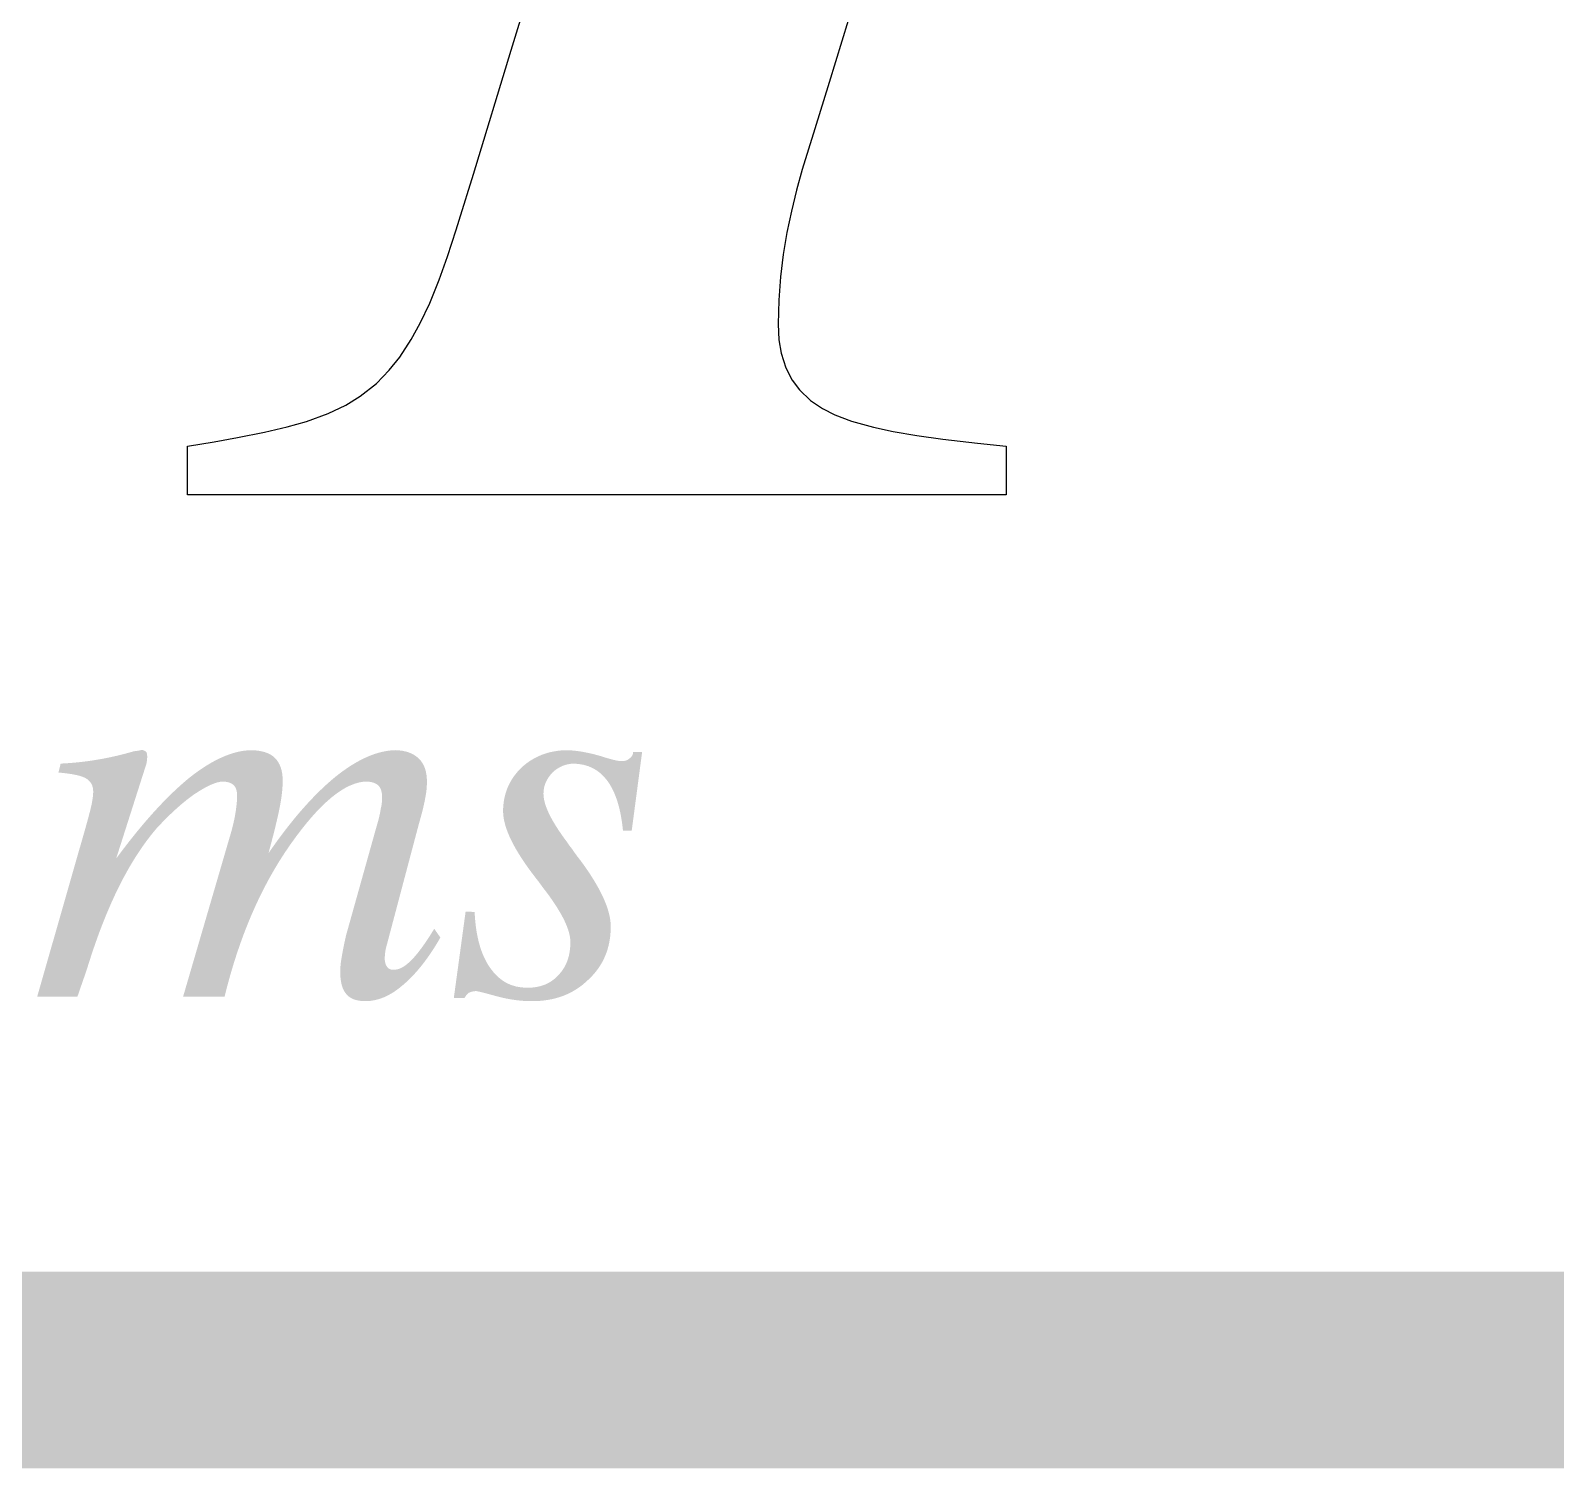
# Model space of a CAD drawing. Header units: millimetres. Extents: x 1167 to 1422, y 250 to 431.
# Drawn here: x 1301.66 to 1308.21, y 249.58 to 255.75 of the extents above; entities that cross this region are included whole.
import ezdxf

# ---------------------------------------------------------------- set-up
doc = ezdxf.new("R2010")
doc.units = ezdxf.units.MM
doc.header["$LTSCALE"] = 10
doc.layers.get('0').update_dxf_attribs({"linetype": 'CONTINUOUS'})

msp = doc.modelspace()

# ---------------------------------------------------------------- hatches: boundary and pattern name
h = msp.add_hatch(color=4)
edge = h.paths.add_edge_path()
edge.add_spline(control_points=[(1302.4941, 251.6032), (1302.5565, 251.8582), (1302.6499, 252.0762), (1302.9029, 252.4359), (1303.0126, 252.526), (1303.1053, 252.5273)], knot_values=[0, 0, 0, 0, 0.501224, 0.501224, 1, 1, 1, 1], degree=3, periodic=0)
edge.add_spline(control_points=[(1303.1053, 252.5273), (1303.1283, 252.526), (1303.1447, 252.52), (1303.1559, 252.5095)], knot_values=[0, 0, 0, 0, 1, 1, 1, 1], degree=3, periodic=0)
edge.add_spline(control_points=[(1303.1559, 252.5095), (1303.1664, 252.497), (1303.171, 252.4806), (1303.171, 252.4464), (1303.1703, 252.43), (1303.1651, 252.4096)], knot_values=[0, 0, 0, 0, 0.634615, 0.634615, 1, 1, 1, 1], degree=3, periodic=0)
edge.add_spline(control_points=[(1303.1651, 252.4096), (1303.1618, 252.3879), (1303.1559, 252.3623), (1303.1473, 252.3347)], knot_values=[0, 0, 0, 0, 1, 1, 1, 1], degree=3, periodic=0)
edge.add_spline(control_points=[(1303.1473, 252.3347), (1303.1035, 252.1783), (1303.0597, 252.0219), (1303.0159, 251.8654)], knot_values=[0, 0, 0, 0, 1, 1, 1, 1], degree=3, periodic=0)
edge.add_spline(control_points=[(1303.0159, 251.8654), (1303.0087, 251.8339), (1303.0028, 251.805), (1302.9982, 251.7774)], knot_values=[0, 0, 0, 0, 1, 1, 1, 1], degree=3, periodic=0)
edge.add_spline(control_points=[(1302.9982, 251.7774), (1302.9929, 251.7485), (1302.9909, 251.7268), (1302.9909, 251.6656), (1303.0001, 251.6334), (1303.0172, 251.6137)], knot_values=[0, 0, 0, 0, 0.268817, 0.268817, 1, 1, 1, 1], degree=3, periodic=0)
edge.add_spline(control_points=[(1303.0172, 251.6137), (1303.0343, 251.5933), (1303.0619, 251.5835), (1303.1519, 251.5835), (1303.2065, 251.6052), (1303.2617, 251.6538)], knot_values=[0, 0, 0, 0, 0.416058, 0.416058, 1, 1, 1, 1], degree=3, periodic=0)
edge.add_spline(control_points=[(1303.2617, 251.6538), (1303.3169, 251.7005), (1303.3708, 251.7682), (1303.4214, 251.8569)], knot_values=[0, 0, 0, 0, 1, 1, 1, 1], degree=3, periodic=0)
edge.add_spline(control_points=[(1303.4214, 251.8569), (1303.4126, 251.8694), (1303.4039, 251.8819), (1303.3951, 251.8944)], knot_values=[0, 0, 0, 0, 1, 1, 1, 1], degree=3, periodic=0)
edge.add_spline(control_points=[(1303.3951, 251.8944), (1303.3544, 251.828), (1303.3209, 251.7826), (1303.2939, 251.757)], knot_values=[0, 0, 0, 0, 1, 1, 1, 1], degree=3, periodic=0)
edge.add_spline(control_points=[(1303.2939, 251.757), (1303.2676, 251.7307), (1303.2433, 251.7176), (1303.221, 251.7189)], knot_values=[0, 0, 0, 0, 1, 1, 1, 1], degree=3, periodic=0)
edge.add_spline(control_points=[(1303.221, 251.7189), (1303.2085, 251.7176), (1303.1999, 251.7208), (1303.1927, 251.7307)], knot_values=[0, 0, 0, 0, 1, 1, 1, 1], degree=3, periodic=0)
edge.add_spline(control_points=[(1303.1927, 251.7307), (1303.1855, 251.7392), (1303.1822, 251.7524), (1303.1822, 251.7741), (1303.1835, 251.78), (1303.1835, 251.7885)], knot_values=[0, 0, 0, 0, 0.757576, 0.757576, 1, 1, 1, 1], degree=3, periodic=0)
edge.add_spline(control_points=[(1303.1835, 251.7885), (1303.1848, 251.7958), (1303.1855, 251.8043), (1303.1881, 251.8135)], knot_values=[0, 0, 0, 0, 1, 1, 1, 1], degree=3, periodic=0)
edge.add_spline(control_points=[(1303.1881, 251.8135), (1303.2354, 251.9921), (1303.2827, 252.1706), (1303.3301, 252.3492)], knot_values=[0, 0, 0, 0, 1, 1, 1, 1], degree=3, periodic=0)
edge.add_spline(control_points=[(1303.3301, 252.3492), (1303.3432, 252.3939), (1303.3517, 252.43), (1303.3563, 252.4563)], knot_values=[0, 0, 0, 0, 1, 1, 1, 1], degree=3, periodic=0)
edge.add_spline(control_points=[(1303.3563, 252.4563), (1303.3616, 252.4813), (1303.3636, 252.5056), (1303.3636, 252.568), (1303.3531, 252.6022), (1303.3051, 252.6489), (1303.2722, 252.6607), (1303.2288, 252.662)], knot_values=[0, 0, 0, 0, 0.21249, 0.21249, 0.611713, 0.611713, 1, 1, 1, 1], degree=3, periodic=0)
edge.add_spline(control_points=[(1303.2288, 252.662), (1303.1506, 252.6607), (1303.0639, 252.6226), (1302.9705, 252.5476)], knot_values=[0, 0, 0, 0, 1, 1, 1, 1], degree=3, periodic=0)
edge.add_spline(control_points=[(1302.9705, 252.5476), (1302.8766, 252.4707), (1302.78, 252.361), (1302.6827, 252.219)], knot_values=[0, 0, 0, 0, 1, 1, 1, 1], degree=3, periodic=0)
edge.add_spline(control_points=[(1302.6827, 252.219), (1302.707, 252.3084), (1302.7232, 252.3755), (1302.7405, 252.4661), (1302.7438, 252.5023), (1302.7438, 252.5733), (1302.7333, 252.6055), (1302.6886, 252.6502), (1302.6551, 252.6607), (1302.6091, 252.662)], knot_values=[0, 0, 0, 0, 0.207117, 0.207117, 0.408516, 0.408516, 0.712956, 0.712956, 1, 1, 1, 1], degree=3, periodic=0)
edge.add_spline(control_points=[(1302.6091, 252.662), (1302.5302, 252.6607), (1302.4408, 252.6213), (1302.3422, 252.543)], knot_values=[0, 0, 0, 0, 1, 1, 1, 1], degree=3, periodic=0)
edge.add_spline(control_points=[(1302.3422, 252.543), (1302.245, 252.4635), (1302.1398, 252.3478), (1302.0281, 252.196)], knot_values=[0, 0, 0, 0, 1, 1, 1, 1], degree=3, periodic=0)
edge.add_spline(control_points=[(1302.0281, 252.196), (1302.0706, 252.3292), (1302.1131, 252.4624), (1302.1556, 252.5956)], knot_values=[0, 0, 0, 0, 1, 1, 1, 1], degree=3, periodic=0)
edge.add_spline(control_points=[(1302.1556, 252.5956), (1302.1582, 252.6022), (1302.1595, 252.6094), (1302.1602, 252.616)], knot_values=[0, 0, 0, 0, 1, 1, 1, 1], degree=3, periodic=0)
edge.add_spline(control_points=[(1302.1602, 252.616), (1302.1615, 252.6232), (1302.1615, 252.6298), (1302.1615, 252.6443), (1302.1602, 252.6515), (1302.1523, 252.6594), (1302.1457, 252.662), (1302.1378, 252.6633)], knot_values=[0, 0, 0, 0, 0.287671, 0.287671, 0.703196, 0.703196, 1, 1, 1, 1], degree=3, periodic=0)
edge.add_spline(control_points=[(1302.1378, 252.6633), (1302.1352, 252.662), (1302.124, 252.6594), (1302.105, 252.6574)], knot_values=[0, 0, 0, 0, 1, 1, 1, 1], degree=3, periodic=0)
edge.add_spline(control_points=[(1302.105, 252.6574), (1302.0024, 252.6272), (1301.8979, 252.6094), (1301.7895, 252.6042)], knot_values=[0, 0, 0, 0, 1, 1, 1, 1], degree=3, periodic=0)
edge.add_spline(control_points=[(1301.7895, 252.6042), (1301.7864, 252.5915), (1301.7834, 252.5788), (1301.7803, 252.566)], knot_values=[0, 0, 0, 0, 1, 1, 1, 1], degree=3, periodic=0)
edge.add_spline(control_points=[(1301.7803, 252.566), (1301.8368, 252.5608), (1301.8749, 252.5536), (1301.9183, 252.5299), (1301.9295, 252.5102), (1301.9295, 252.4694), (1301.9269, 252.4504), (1301.9223, 252.4274)], knot_values=[0, 0, 0, 0, 0.38, 0.38, 0.76, 0.76, 1, 1, 1, 1], degree=3, periodic=0)
edge.add_spline(control_points=[(1301.9223, 252.4274), (1301.917, 252.4031), (1301.9069, 252.3648), (1301.8243, 252.0764), (1301.7566, 251.8398), (1301.6889, 251.6032)], knot_values=[0, 0, 0, 0, 0.17966, 0.17966, 1, 1, 1, 1], degree=3, periodic=0)
edge.add_spline(control_points=[(1301.6889, 251.6032), (1301.7466, 251.6032), (1301.8042, 251.6032), (1301.8618, 251.6032)], knot_values=[0, 0, 0, 0, 1, 1, 1, 1], degree=3, periodic=0)
edge.add_spline(control_points=[(1301.8618, 251.6032), (1301.8708, 251.6293), (1301.8798, 251.6553), (1301.8887, 251.6814)], knot_values=[0, 0, 0, 0, 1, 1, 1, 1], degree=3, periodic=0)
edge.add_spline(control_points=[(1301.8887, 251.6814), (1301.8933, 251.6932), (1301.9006, 251.7136), (1301.9091, 251.7425)], knot_values=[0, 0, 0, 0, 1, 1, 1, 1], degree=3, periodic=0)
edge.add_spline(control_points=[(1301.9091, 251.7425), (1301.9886, 251.9956), (1302.0846, 252.1888), (1302.2003, 252.3242)], knot_values=[0, 0, 0, 0, 1, 1, 1, 1], degree=3, periodic=0)
edge.add_spline(control_points=[(1302.2003, 252.3242), (1302.2555, 252.384), (1302.3087, 252.4333), (1302.3613, 252.4707)], knot_values=[0, 0, 0, 0, 1, 1, 1, 1], degree=3, periodic=0)
edge.add_spline(control_points=[(1302.3613, 252.4707), (1302.4145, 252.5069), (1302.4566, 252.526), (1302.4868, 252.5273)], knot_values=[0, 0, 0, 0, 1, 1, 1, 1], degree=3, periodic=0)
edge.add_spline(control_points=[(1302.4868, 252.5273), (1302.5085, 252.526), (1302.5236, 252.5214), (1302.5335, 252.5115)], knot_values=[0, 0, 0, 0, 1, 1, 1, 1], degree=3, periodic=0)
edge.add_spline(control_points=[(1302.5335, 252.5115), (1302.5433, 252.5023), (1302.5479, 252.4865), (1302.5479, 252.4445), (1302.5451, 252.4189), (1302.5361, 252.3623), (1302.5276, 252.3262), (1302.5144, 252.2828)], knot_values=[0, 0, 0, 0, 0.301277, 0.301277, 0.642723, 0.642723, 1, 1, 1, 1], degree=3, periodic=0)
edge.add_spline(control_points=[(1302.5144, 252.2828), (1302.4483, 252.0563), (1302.3821, 251.8297), (1302.3159, 251.6032)], knot_values=[0, 0, 0, 0, 1, 1, 1, 1], degree=3, periodic=0)
edge.add_spline(control_points=[(1302.3159, 251.6032), (1302.3753, 251.6032), (1302.4347, 251.6032), (1302.4941, 251.6032)], knot_values=[0, 0, 0, 0, 1, 1, 1, 1], degree=3, periodic=0)
h = msp.add_hatch(color=4)
edge = h.paths.add_edge_path()
edge.add_spline(control_points=[(1303.9682, 252.2637), (1303.8992, 252.3551), (1303.8644, 252.4247), (1303.8644, 252.5095), (1303.8775, 252.5391), (1303.9032, 252.566)], knot_values=[0, 0, 0, 0, 0.596899, 0.596899, 1, 1, 1, 1], degree=3, periodic=0)
edge.add_spline(control_points=[(1303.9032, 252.566), (1303.9281, 252.5897), (1303.9584, 252.6029), (1303.9932, 252.6042)], knot_values=[0, 0, 0, 0, 1, 1, 1, 1], degree=3, periodic=0)
edge.add_spline(control_points=[(1303.9932, 252.6042), (1304.0543, 252.6029), (1304.103, 252.5792), (1304.1378, 252.5319)], knot_values=[0, 0, 0, 0, 1, 1, 1, 1], degree=3, periodic=0)
edge.add_spline(control_points=[(1304.1378, 252.5319), (1304.1739, 252.4839), (1304.1969, 252.4116), (1304.2061, 252.3156)], knot_values=[0, 0, 0, 0, 1, 1, 1, 1], degree=3, periodic=0)
edge.add_spline(control_points=[(1304.2061, 252.3156), (1304.2186, 252.3156), (1304.2311, 252.3156), (1304.2436, 252.3156)], knot_values=[0, 0, 0, 0, 1, 1, 1, 1], degree=3, periodic=0)
edge.add_spline(control_points=[(1304.2436, 252.3156), (1304.2585, 252.4282), (1304.2734, 252.5409), (1304.2883, 252.6535)], knot_values=[0, 0, 0, 0, 1, 1, 1, 1], degree=3, periodic=0)
edge.add_spline(control_points=[(1304.2883, 252.6535), (1304.2754, 252.6535), (1304.2624, 252.6535), (1304.2495, 252.6535)], knot_values=[0, 0, 0, 0, 1, 1, 1, 1], degree=3, periodic=0)
edge.add_spline(control_points=[(1304.2495, 252.6535), (1304.2495, 252.6416), (1304.2436, 252.6331), (1304.2337, 252.6259)], knot_values=[0, 0, 0, 0, 1, 1, 1, 1], degree=3, periodic=0)
edge.add_spline(control_points=[(1304.2337, 252.6259), (1304.2245, 252.6173), (1304.2121, 252.614), (1304.1989, 252.6153)], knot_values=[0, 0, 0, 0, 1, 1, 1, 1], degree=3, periodic=0)
edge.add_spline(control_points=[(1304.1989, 252.6153), (1304.1884, 252.614), (1304.1569, 252.6213), (1304.1062, 252.6377)], knot_values=[0, 0, 0, 0, 1, 1, 1, 1], degree=3, periodic=0)
edge.add_spline(control_points=[(1304.1062, 252.6377), (1304.0556, 252.6521), (1304.009, 252.6607), (1303.9656, 252.662)], knot_values=[0, 0, 0, 0, 1, 1, 1, 1], degree=3, periodic=0)
edge.add_spline(control_points=[(1303.9656, 252.662), (1303.8874, 252.6607), (1303.8223, 252.6357), (1303.7691, 252.5864)], knot_values=[0, 0, 0, 0, 1, 1, 1, 1], degree=3, periodic=0)
edge.add_spline(control_points=[(1303.7691, 252.5864), (1303.7178, 252.5358), (1303.6909, 252.474), (1303.6909, 252.3275), (1303.7395, 252.2302), (1303.8335, 252.1099)], knot_values=[0, 0, 0, 0, 0.506726, 0.506726, 1, 1, 1, 1], degree=3, periodic=0)
edge.add_spline(control_points=[(1303.8335, 252.1099), (1303.8453, 252.0955), (1303.8526, 252.0843), (1303.8572, 252.0784)], knot_values=[0, 0, 0, 0, 1, 1, 1, 1], degree=3, periodic=0)
edge.add_spline(control_points=[(1303.8572, 252.0784), (1303.8618, 252.0712), (1303.869, 252.0626), (1303.8762, 252.0534)], knot_values=[0, 0, 0, 0, 1, 1, 1, 1], degree=3, periodic=0)
edge.add_spline(control_points=[(1303.8762, 252.0534), (1303.9465, 251.9594), (1303.9801, 251.8884), (1303.9801, 251.7774), (1303.963, 251.7307), (1303.9281, 251.6946)], knot_values=[0, 0, 0, 0, 0.455621, 0.455621, 1, 1, 1, 1], degree=3, periodic=0)
edge.add_spline(control_points=[(1303.9281, 251.6946), (1303.8946, 251.6584), (1303.8499, 251.6407), (1303.796, 251.6413)], knot_values=[0, 0, 0, 0, 1, 1, 1, 1], degree=3, periodic=0)
edge.add_spline(control_points=[(1303.796, 251.6413), (1303.7283, 251.6407), (1303.6758, 251.6683), (1303.6357, 251.7261)], knot_values=[0, 0, 0, 0, 1, 1, 1, 1], degree=3, periodic=0)
edge.add_spline(control_points=[(1303.6357, 251.7261), (1303.5962, 251.7813), (1303.5732, 251.8615), (1303.5686, 251.9667)], knot_values=[0, 0, 0, 0, 1, 1, 1, 1], degree=3, periodic=0)
edge.add_spline(control_points=[(1303.5686, 251.9667), (1303.5557, 251.9673), (1303.5428, 251.968), (1303.5299, 251.9686)], knot_values=[0, 0, 0, 0, 1, 1, 1, 1], degree=3, periodic=0)
edge.add_spline(control_points=[(1303.5299, 251.9686), (1303.513, 251.8448), (1303.4961, 251.7211), (1303.4792, 251.5973)], knot_values=[0, 0, 0, 0, 1, 1, 1, 1], degree=3, periodic=0)
edge.add_spline(control_points=[(1303.4792, 251.5973), (1303.4946, 251.5973), (1303.5099, 251.5973), (1303.5253, 251.5973)], knot_values=[0, 0, 0, 0, 1, 1, 1, 1], degree=3, periodic=0)
edge.add_spline(control_points=[(1303.5253, 251.5973), (1303.5299, 251.6065), (1303.5358, 251.6137), (1303.543, 251.619)], knot_values=[0, 0, 0, 0, 1, 1, 1, 1], degree=3, periodic=0)
edge.add_spline(control_points=[(1303.543, 251.619), (1303.5515, 251.6236), (1303.5614, 251.6262), (1303.5745, 251.6269)], knot_values=[0, 0, 0, 0, 1, 1, 1, 1], degree=3, periodic=0)
edge.add_spline(control_points=[(1303.5745, 251.6269), (1303.5818, 251.6262), (1303.612, 251.619), (1303.6633, 251.6045)], knot_values=[0, 0, 0, 0, 1, 1, 1, 1], degree=3, periodic=0)
edge.add_spline(control_points=[(1303.6633, 251.6045), (1303.7165, 251.5901), (1303.7671, 251.5835), (1303.9117, 251.5835), (1303.9919, 251.6124), (1304.057, 251.6755)], knot_values=[0, 0, 0, 0, 0.331818, 0.331818, 1, 1, 1, 1], degree=3, periodic=0)
edge.add_spline(control_points=[(1304.057, 251.6755), (1304.122, 251.7353), (1304.1536, 251.8122), (1304.1536, 251.9759), (1304.1102, 252.0712), (1304.0234, 252.1881)], knot_values=[0, 0, 0, 0, 0.562249, 0.562249, 1, 1, 1, 1], degree=3, periodic=0)
edge.add_spline(control_points=[(1304.0234, 252.1881), (1304.0063, 252.2098), (1303.9945, 252.2263), (1303.986, 252.2394)], knot_values=[0, 0, 0, 0, 1, 1, 1, 1], degree=3, periodic=0)
edge.add_spline(control_points=[(1303.986, 252.2394), (1303.9814, 252.2447), (1303.9755, 252.2519), (1303.9682, 252.2637)], knot_values=[0, 0, 0, 0, 1, 1, 1, 1], degree=3, periodic=0)

# ---------------------------------------------------------------- linework, layer by layer
msp.add_lwpolyline([(1167.1787, 249.9985, 0.8461, 0.8461, 0), (1421.6603, 249.9985, 0.8461, 0.8461, 0), (1421.6603, 430.2834, 0.8461, 0.8461, 0), (1167.1787, 430.2834, 0.8461, 0.8461, 0)], format="xyseb", close=True)
for points in [[(1302.3344, 253.968, 0), (1302.4491, 253.9874, 0), (1302.5494, 254.0051, 0), (1302.6652, 254.0279, 0), (1302.7628, 254.0506, 0), (1302.8455, 254.0741, 0), (1302.9385, 254.1079, 0), (1303.0145, 254.1442, 0), (1303.0773, 254.1828, 0), (1303.1466, 254.2378, 0), (1303.202, 254.2944, 0), (1303.247, 254.351, 0), (1303.2962, 254.4262, 0), (1303.3348, 254.4965, 0), (1303.3757, 254.5831, 0), (1303.4161, 254.6823, 0), (1303.4525, 254.7832, 0), (1303.4898, 254.8978, 0), (1303.5023, 254.9386, 0), (1303.5631, 255.1374, 0), (1303.7262, 255.6699, 0), (1303.9622, 256.4409, 0)], [(1305.255, 256.0648, 0), (1305.092, 255.531, 0), (1305.0311, 255.3318, 0), (1305.003, 255.2443, 0), (1304.9763, 255.1564, 0), (1304.9517, 255.0677, 0), (1304.9296, 254.9776, 0), (1304.9104, 254.8858, 0), (1304.8947, 254.7919, 0), (1304.8829, 254.6954, 0), (1304.8754, 254.5958, 0), (1304.8729, 254.4928, 0), (1304.8763, 254.4255, 0), (1304.8857, 254.3682, 0), (1304.9059, 254.3041, 0), (1304.9328, 254.2522, 0), (1304.9645, 254.21, 0), (1305.0126, 254.1649, 0), (1305.0642, 254.1303, 0), (1305.1171, 254.1034, 0), (1305.1886, 254.0759, 0), (1305.282, 254.0494, 0), (1305.3671, 254.0312, 0), (1305.4688, 254.0139, 0), (1305.5811, 253.9985, 0), (1305.7293, 253.9813, 0), (1305.8532, 253.968, 0), (1305.8532, 253.9608, 0), (1305.8532, 253.9416, 0), (1305.8532, 253.9137, 0), (1305.8532, 253.8807, 0), (1305.8532, 253.8459, 0), (1305.8532, 253.8128, 0), (1305.8532, 253.785, 0), (1305.8532, 253.7657, 0), (1305.8532, 253.7585, 0), (1305.7326, 253.7585, 0), (1305.4091, 253.7585, 0), (1304.9409, 253.7585, 0), (1304.3858, 253.7585, 0), (1303.8018, 253.7585, 0), (1303.2467, 253.7585, 0), (1302.7784, 253.7585, 0), (1302.455, 253.7585, 0), (1302.3344, 253.7585, 0), (1302.3344, 253.7657, 0), (1302.3344, 253.785, 0), (1302.3344, 253.8128, 0), (1302.3344, 253.8459, 0), (1302.3344, 253.8807, 0), (1302.3344, 253.9137, 0), (1302.3344, 253.9416, 0), (1302.3344, 253.9608, 0), (1302.3344, 253.968, 0)]]:
    msp.add_polyline3d(points)

doc.saveas('drawing.dxf')
